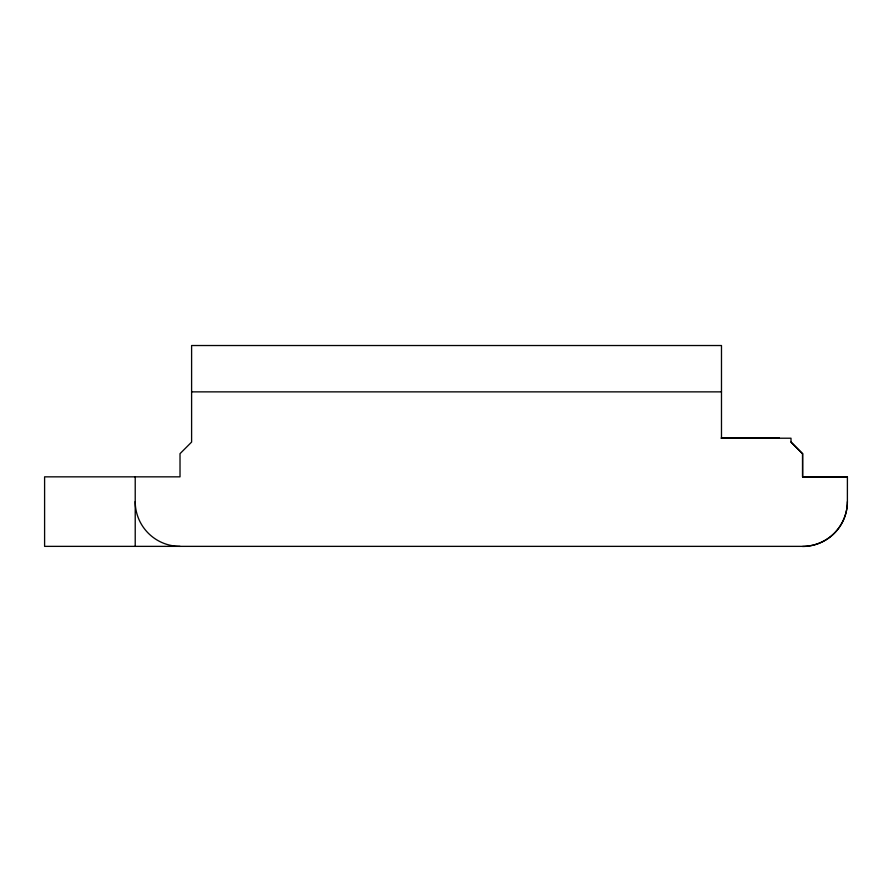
<?xml version="1.0" encoding="UTF-8"?>
<svg xmlns="http://www.w3.org/2000/svg" width="892" height="892" viewBox="0 0 892 892"><rect width="100%" height="100%" fill="white"/><g stroke="black" fill="none" stroke-linecap="round" stroke-linejoin="round"><path stroke-width="1.34" d="M802.588 476.952L802.588 453.671L791.003 442.075L791.003 438.217L721.416 438.217M847.4 476.852L802.588 476.941L847.4 476.852L847.389 501.672A44.801 44.801 0 0 1 802.588 546.361L44.6 546.361L44.6 476.841L180.017 476.841L180.017 453.671L191.602 442.075L191.602 345.527L721.483 345.527L721.483 438.217L779.418 438.117L721.149 438.095M191.602 391.867L721.483 391.867M791.003 442.075L802.588 453.783M802.588 453.671L802.599 476.841M135.216 476.841L135.216 546.361M180.017 546.361A44.801 44.801 0 0 1 135.216 501.56M847.378 501.683A44.801 44.801 0 0 1 802.577 546.473"/></g></svg>
